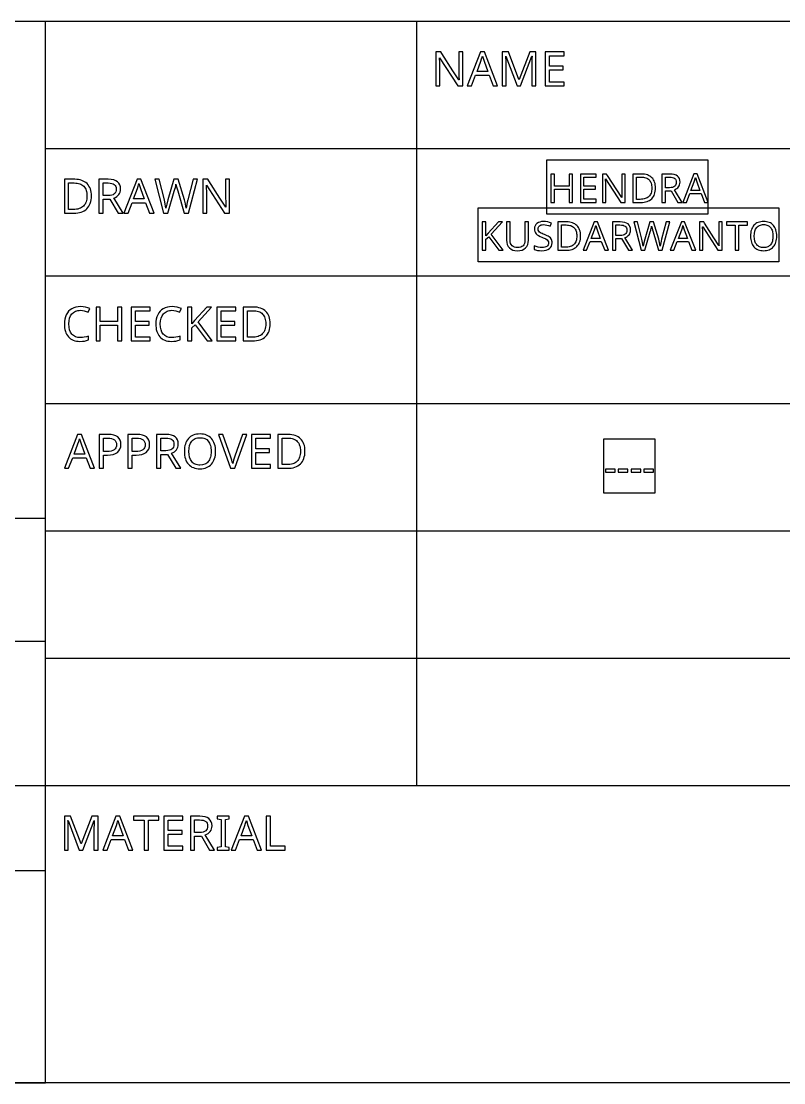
# Model space of a CAD drawing. Extents: x 20 to 297, y 10 to 200.
# Drawn here: x 164.69 to 192.05, y 10 to 48.1 of the extents above; entities that cross this region are included whole.
import ezdxf

# ---------------------------------------------------------------- set-up
doc = ezdxf.new("R2010")
doc.units = 0
doc.header["$LTSCALE"] = 12.7
doc.header["$MEASUREMENT"] = 0
doc.layers.add('BORDER_FRAME', color=7, linetype='CONTINUOUS')
doc.layers.add('TITLE_BLOCK', color=7, linetype='CONTINUOUS')

msp = doc.modelspace()

# ---------------------------------------------------------------- linework, layer by layer
at = {"layer": 'BORDER_FRAME'}
msp.add_line((297, 10), (20, 10), dxfattribs=at)
at = {"layer": 'TITLE_BLOCK'}
for p, q in [((135.075, 48.1), (165.555, 48.1)), ((165.555, 10), (165.555, 48.1)), ((165.555, 48.1), (218.895, 48.1)), ((178.89, 20.668), (178.89, 48.1)), ((165.555, 43.528), (218.895, 43.528)), ((165.555, 38.956), (218.895, 38.956)), ((165.555, 34.384), (218.895, 34.384)), ((135.075, 30.269), (165.555, 30.269)), ((165.555, 29.812), (218.895, 29.812)), ((135.075, 25.85), (165.555, 25.85)), ((165.555, 25.24), (218.895, 25.24)), ((135.075, 20.668), (165.555, 20.668)), ((165.555, 20.668), (218.895, 20.668)), ((135.075, 17.62), (165.555, 17.62)), ((135.075, 10), (165.555, 10))]:
    msp.add_line(p, q, dxfattribs=at)
for points in [[(180.531, 45.784), (180.531, 46.998), (180.389, 46.998), (180.389, 46.313), (180.389, 46.281), (180.39, 46.241), (180.391, 46.192), (180.394, 46.135), (180.394, 46.135), (180.396, 46.08), (180.398, 46.038), (180.399, 46.009), (180.4, 45.993), (180.4, 45.993), (180.394, 45.993), (180.182, 46.323), (179.783, 46.939), (179.746, 46.998), (179.569, 46.998), (179.569, 45.784), (179.71, 45.784), (179.71, 46.462), (179.709, 46.52), (179.708, 46.583), (179.704, 46.651), (179.7, 46.724), (179.7, 46.724), (179.696, 46.792), (179.703, 46.792), (180.353, 45.784), (180.531, 45.784)], [(181.623, 45.784), (181.781, 45.784), (181.308, 47.003), (181.17, 47.003), (180.696, 45.784), (180.85, 45.784), (180.995, 46.16), (181.477, 46.16), (181.623, 45.784)], [(182.484, 45.784), (182.609, 45.784), (183.015, 46.847), (183.021, 46.847), (183.016, 46.755), (183.013, 46.672), (183.01, 46.597), (183.01, 46.53), (183.01, 46.53), (183.01, 45.784), (183.161, 45.784), (183.161, 46.998), (182.937, 46.998), (182.555, 46.003), (182.549, 46.003), (182.174, 46.998), (181.948, 46.998), (181.948, 45.784), (182.089, 45.784), (182.089, 46.52), (182.089, 46.614), (182.086, 46.7), (182.082, 46.778), (182.077, 46.848), (182.077, 46.848), (182.084, 46.848), (182.484, 45.784)], [(184.17, 45.784), (184.17, 45.918), (183.644, 45.918), (183.644, 46.352), (184.139, 46.352), (184.139, 46.484), (183.644, 46.484), (183.644, 46.863), (184.17, 46.863), (184.17, 46.998), (183.491, 46.998), (183.491, 45.784), (184.17, 45.784)], [(181.431, 46.295), (181.046, 46.295), (181.184, 46.663), (181.211, 46.75), (181.237, 46.845), (181.237, 46.845), (181.295, 46.663), (181.431, 46.295)], [(167.206, 41.83), (167.204, 41.899), (167.196, 41.964), (167.184, 42.025), (167.167, 42.082), (167.167, 42.082), (167.145, 42.135), (167.118, 42.184), (167.086, 42.229), (167.049, 42.27), (167.049, 42.27), (167.007, 42.306), (166.962, 42.338), (166.913, 42.365), (166.859, 42.387), (166.859, 42.387), (166.802, 42.404), (166.741, 42.416), (166.676, 42.423), (166.608, 42.426), (166.608, 42.426), (166.234, 42.426), (166.234, 41.212), (166.572, 41.212), (166.646, 41.214), (166.716, 41.221), (166.781, 41.233), (166.843, 41.251), (166.843, 41.251), (166.899, 41.273), (166.951, 41.3), (166.999, 41.333), (167.042, 41.37), (167.042, 41.37), (167.08, 41.412), (167.114, 41.459), (167.142, 41.509), (167.165, 41.564), (167.165, 41.564), (167.183, 41.624), (167.196, 41.689), (167.204, 41.757), (167.206, 41.83), (167.206, 41.83)], [(167.045, 41.825), (167.043, 41.767), (167.037, 41.712), (167.028, 41.661), (167.014, 41.613), (167.014, 41.613), (166.996, 41.57), (166.975, 41.531), (166.95, 41.495), (166.922, 41.463), (166.922, 41.463), (166.889, 41.435), (166.852, 41.41), (166.812, 41.39), (166.767, 41.373), (166.767, 41.373), (166.719, 41.36), (166.667, 41.35), (166.611, 41.345), (166.552, 41.343), (166.552, 41.343), (166.387, 41.343), (166.387, 42.295), (166.586, 42.295), (166.642, 42.293), (166.694, 42.288), (166.742, 42.279), (166.787, 42.265), (166.787, 42.265), (166.828, 42.249), (166.866, 42.228), (166.9, 42.204), (166.931, 42.176), (166.931, 42.176), (166.958, 42.144), (166.981, 42.109), (167, 42.071), (167.016, 42.029), (167.016, 42.029), (167.029, 41.983), (167.038, 41.934), (167.043, 41.881), (167.045, 41.825), (167.045, 41.825)], [(167.628, 41.713), (167.87, 41.713), (168.164, 41.212), (168.343, 41.212), (168.01, 41.756), (168.066, 41.779), (168.115, 41.807), (168.115, 41.807), (168.157, 41.84), (168.191, 41.878), (168.191, 41.878), (168.218, 41.922), (168.237, 41.97), (168.237, 41.97), (168.249, 42.023), (168.253, 42.081), (168.253, 42.081), (168.246, 42.162), (168.225, 42.231), (168.225, 42.231), (168.191, 42.291), (168.144, 42.339), (168.144, 42.339), (168.083, 42.377), (168.006, 42.404), (168.006, 42.404), (167.916, 42.42), (167.81, 42.426), (167.81, 42.426), (167.475, 42.426), (167.475, 41.212), (167.628, 41.212), (167.628, 41.713)], [(167.628, 41.843), (167.628, 42.294), (167.802, 42.294), (167.874, 42.29), (167.935, 42.28), (167.935, 42.28), (167.985, 42.264), (168.025, 42.241), (168.025, 42.241), (168.055, 42.21), (168.077, 42.172), (168.077, 42.172), (168.09, 42.127), (168.094, 42.074), (168.094, 42.074), (168.09, 42.02), (168.077, 41.973), (168.077, 41.973), (168.056, 41.933), (168.026, 41.901), (168.026, 41.901), (167.987, 41.875), (167.938, 41.857), (167.938, 41.857), (167.879, 41.846), (167.81, 41.843), (167.81, 41.843), (167.628, 41.843)], [(169.295, 41.212), (169.454, 41.212), (168.98, 42.431), (168.843, 42.431), (168.368, 41.212), (168.523, 41.212), (168.667, 41.588), (169.149, 41.588), (169.295, 41.212)], [(170.692, 41.212), (171.015, 42.426), (170.856, 42.426), (170.668, 41.686), (170.647, 41.602), (170.63, 41.525), (170.618, 41.456), (170.609, 41.395), (170.609, 41.395), (170.581, 41.542), (170.543, 41.687), (170.543, 41.687), (170.319, 42.426), (170.161, 42.426), (169.947, 41.693), (169.908, 41.538), (169.882, 41.395), (169.882, 41.395), (169.858, 41.539), (169.824, 41.684), (169.824, 41.684), (169.636, 42.426), (169.476, 42.426), (169.798, 41.212), (169.952, 41.212), (170.181, 42.002), (170.202, 42.074), (170.218, 42.138), (170.231, 42.196), (170.239, 42.247), (170.239, 42.247), (170.247, 42.209), (170.259, 42.156), (170.277, 42.089), (170.301, 42.007), (170.301, 42.007), (170.538, 41.212), (170.692, 41.212)], [(172.165, 41.212), (172.165, 42.426), (172.023, 42.426), (172.023, 41.741), (172.023, 41.709), (172.024, 41.669), (172.025, 41.62), (172.028, 41.563), (172.028, 41.563), (172.03, 41.508), (172.032, 41.466), (172.033, 41.437), (172.034, 41.421), (172.034, 41.421), (172.028, 41.421), (171.816, 41.751), (171.417, 42.367), (171.38, 42.426), (171.203, 42.426), (171.203, 41.212), (171.344, 41.212), (171.344, 41.89), (171.343, 41.948), (171.342, 42.011), (171.338, 42.079), (171.334, 42.152), (171.334, 42.152), (171.33, 42.22), (171.337, 42.22), (171.987, 41.212), (172.165, 41.212)], [(184.475, 41.596), (184.475, 42.616), (184.347, 42.616), (184.347, 42.185), (183.823, 42.185), (183.823, 42.616), (183.695, 42.616), (183.695, 41.596), (183.823, 41.596), (183.823, 42.072), (184.347, 42.072), (184.347, 41.596), (184.475, 41.596)], [(185.324, 41.596), (185.324, 41.709), (184.882, 41.709), (184.882, 42.073), (185.298, 42.073), (185.298, 42.185), (184.882, 42.185), (184.882, 42.503), (185.324, 42.503), (185.324, 42.616), (184.754, 42.616), (184.754, 41.596), (185.324, 41.596)], [(186.357, 41.596), (186.357, 42.616), (186.237, 42.616), (186.237, 42.041), (186.237, 42.014), (186.238, 41.98), (186.24, 41.939), (186.241, 41.891), (186.241, 41.891), (186.243, 41.845), (186.245, 41.81), (186.246, 41.786), (186.247, 41.772), (186.247, 41.772), (186.241, 41.772), (186.064, 42.049), (185.729, 42.567), (185.697, 42.616), (185.549, 42.616), (185.549, 41.596), (185.667, 41.596), (185.667, 42.166), (185.667, 42.215), (185.665, 42.268), (185.663, 42.325), (185.659, 42.387), (185.659, 42.387), (185.655, 42.443), (185.661, 42.443), (186.207, 41.596), (186.357, 41.596)], [(187.451, 42.116), (187.449, 42.174), (187.443, 42.229), (187.432, 42.28), (187.418, 42.327), (187.418, 42.327), (187.399, 42.372), (187.376, 42.413), (187.35, 42.451), (187.319, 42.485), (187.319, 42.485), (187.284, 42.516), (187.246, 42.542), (187.204, 42.565), (187.159, 42.583), (187.159, 42.583), (187.111, 42.598), (187.06, 42.608), (187.006, 42.614), (186.948, 42.616), (186.948, 42.616), (186.634, 42.616), (186.634, 41.596), (186.918, 41.596), (186.98, 41.598), (187.039, 41.604), (187.094, 41.615), (187.146, 41.629), (187.146, 41.629), (187.193, 41.648), (187.237, 41.671), (187.277, 41.698), (187.313, 41.73), (187.313, 41.73), (187.345, 41.765), (187.373, 41.804), (187.397, 41.846), (187.416, 41.893), (187.416, 41.893), (187.431, 41.943), (187.442, 41.997), (187.449, 42.055), (187.451, 42.116), (187.451, 42.116)], [(187.316, 42.112), (187.314, 42.063), (187.309, 42.016), (187.301, 41.974), (187.289, 41.934), (187.289, 41.934), (187.275, 41.898), (187.257, 41.864), (187.236, 41.834), (187.212, 41.808), (187.212, 41.808), (187.184, 41.784), (187.154, 41.763), (187.119, 41.746), (187.082, 41.732), (187.082, 41.732), (187.042, 41.721), (186.998, 41.713), (186.951, 41.708), (186.901, 41.707), (186.901, 41.707), (186.763, 41.707), (186.763, 42.507), (186.93, 42.507), (186.977, 42.505), (187.021, 42.5), (187.061, 42.493), (187.099, 42.482), (187.099, 42.482), (187.134, 42.467), (187.165, 42.45), (187.194, 42.43), (187.219, 42.406), (187.219, 42.406), (187.242, 42.38), (187.262, 42.35), (187.278, 42.318), (187.291, 42.283), (187.291, 42.283), (187.302, 42.244), (187.31, 42.203), (187.314, 42.159), (187.316, 42.112), (187.316, 42.112)], [(187.806, 42.018), (188.009, 42.018), (188.255, 41.596), (188.405, 41.596), (188.126, 42.053), (188.173, 42.073), (188.214, 42.096), (188.214, 42.096), (188.25, 42.124), (188.279, 42.156), (188.279, 42.156), (188.301, 42.193), (188.317, 42.233), (188.317, 42.233), (188.327, 42.278), (188.33, 42.327), (188.33, 42.327), (188.324, 42.395), (188.307, 42.453), (188.307, 42.453), (188.279, 42.503), (188.239, 42.544), (188.239, 42.544), (188.187, 42.575), (188.123, 42.598), (188.123, 42.598), (188.047, 42.612), (187.958, 42.616), (187.958, 42.616), (187.677, 42.616), (187.677, 41.596), (187.806, 41.596), (187.806, 42.018)], [(187.806, 42.126), (187.806, 42.505), (187.951, 42.505), (188.012, 42.503), (188.063, 42.494), (188.063, 42.494), (188.105, 42.48), (188.139, 42.461), (188.139, 42.461), (188.164, 42.435), (188.182, 42.403), (188.182, 42.403), (188.193, 42.365), (188.197, 42.32), (188.197, 42.32), (188.193, 42.275), (188.182, 42.236), (188.182, 42.236), (188.165, 42.203), (188.14, 42.175), (188.14, 42.175), (188.107, 42.154), (188.066, 42.138), (188.066, 42.138), (188.016, 42.129), (187.958, 42.126), (187.958, 42.126), (187.806, 42.126)], [(189.206, 41.596), (189.339, 41.596), (188.941, 42.62), (188.825, 42.62), (188.427, 41.596), (188.557, 41.596), (188.678, 41.912), (189.083, 41.912), (189.206, 41.596)], [(189.045, 42.026), (188.722, 42.026), (188.837, 42.335), (188.86, 42.408), (188.881, 42.488), (188.881, 42.488), (188.93, 42.335), (189.045, 42.026)], [(169.103, 41.723), (168.719, 41.723), (168.857, 42.091), (168.883, 42.178), (168.909, 42.273), (168.909, 42.273), (168.967, 42.091), (169.103, 41.723)], [(181.977, 39.878), (181.557, 40.453), (181.961, 40.897), (181.811, 40.897), (181.448, 40.491), (181.36, 40.394), (181.36, 40.897), (181.232, 40.897), (181.232, 39.878), (181.36, 39.878), (181.36, 40.273), (181.464, 40.364), (181.826, 39.878), (181.977, 39.878)], [(182.892, 40.897), (182.764, 40.897), (182.764, 40.238), (182.76, 40.177), (182.747, 40.125), (182.747, 40.125), (182.726, 40.08), (182.696, 40.042), (182.696, 40.042), (182.658, 40.012), (182.614, 39.991), (182.614, 39.991), (182.561, 39.979), (182.502, 39.975), (182.502, 39.975), (182.439, 39.979), (182.385, 39.991), (182.385, 39.991), (182.339, 40.013), (182.301, 40.043), (182.301, 40.043), (182.272, 40.081), (182.251, 40.125), (182.251, 40.125), (182.239, 40.177), (182.235, 40.236), (182.235, 40.236), (182.235, 40.897), (182.106, 40.897), (182.106, 40.24), (182.112, 40.157), (182.131, 40.083), (182.131, 40.083), (182.163, 40.019), (182.208, 39.964), (182.208, 39.964), (182.264, 39.92), (182.33, 39.889), (182.33, 39.889), (182.407, 39.87), (182.494, 39.864), (182.494, 39.864), (182.583, 39.87), (182.66, 39.888), (182.66, 39.888), (182.729, 39.919), (182.787, 39.963), (182.787, 39.963), (182.833, 40.018), (182.866, 40.081), (182.866, 40.081), (182.885, 40.155), (182.892, 40.238), (182.892, 40.238), (182.892, 40.897)], [(183.739, 40.15), (183.737, 40.185), (183.732, 40.216), (183.724, 40.246), (183.712, 40.272), (183.712, 40.272), (183.679, 40.321), (183.63, 40.363), (183.63, 40.363), (183.599, 40.383), (183.56, 40.403), (183.514, 40.424), (183.461, 40.445), (183.461, 40.445), (183.416, 40.462), (183.378, 40.478), (183.347, 40.493), (183.321, 40.507), (183.321, 40.507), (183.283, 40.535), (183.257, 40.567), (183.257, 40.567), (183.242, 40.604), (183.242, 40.604), (183.237, 40.651), (183.237, 40.651), (183.241, 40.683), (183.25, 40.713), (183.25, 40.713), (183.266, 40.738), (183.288, 40.76), (183.288, 40.76), (183.317, 40.777), (183.35, 40.789), (183.35, 40.789), (183.388, 40.797), (183.431, 40.799), (183.431, 40.799), (183.488, 40.796), (183.548, 40.786), (183.61, 40.769), (183.675, 40.745), (183.675, 40.745), (183.715, 40.855), (183.649, 40.88), (183.58, 40.898), (183.508, 40.909), (183.433, 40.912), (183.433, 40.912), (183.364, 40.908), (183.301, 40.894), (183.301, 40.894), (183.245, 40.872), (183.197, 40.842), (183.197, 40.842), (183.158, 40.803), (183.13, 40.759), (183.13, 40.759), (183.113, 40.708), (183.108, 40.652), (183.108, 40.652), (183.111, 40.599), (183.122, 40.551), (183.122, 40.551), (183.141, 40.508), (183.168, 40.471), (183.168, 40.471), (183.204, 40.437), (183.249, 40.405), (183.305, 40.376), (183.371, 40.349), (183.371, 40.349), (183.417, 40.331), (183.458, 40.315), (183.492, 40.299), (183.519, 40.284), (183.519, 40.284), (183.562, 40.255), (183.59, 40.223), (183.59, 40.223), (183.605, 40.185), (183.605, 40.185), (183.611, 40.139), (183.611, 40.139), (183.607, 40.103), (183.596, 40.07), (183.596, 40.07), (183.578, 40.042), (183.553, 40.018), (183.553, 40.018), (183.52, 39.999), (183.48, 39.985), (183.48, 39.985), (183.434, 39.977), (183.38, 39.975), (183.38, 39.975), (183.311, 39.979), (183.236, 39.991), (183.236, 39.991), (183.162, 40.01), (183.094, 40.035), (183.094, 40.035), (183.094, 39.912), (183.149, 39.891), (183.214, 39.876), (183.289, 39.867), (183.375, 39.864), (183.375, 39.864), (183.456, 39.868), (183.528, 39.882), (183.528, 39.882), (183.59, 39.907), (183.643, 39.94), (183.643, 39.94), (183.685, 39.982), (183.715, 40.031), (183.715, 40.031), (183.733, 40.087), (183.739, 40.15), (183.739, 40.15)], [(184.762, 40.397), (184.76, 40.455), (184.753, 40.51), (184.743, 40.561), (184.728, 40.609), (184.728, 40.609), (184.71, 40.653), (184.687, 40.694), (184.66, 40.732), (184.629, 40.766), (184.629, 40.766), (184.594, 40.797), (184.556, 40.824), (184.515, 40.846), (184.47, 40.865), (184.47, 40.865), (184.422, 40.879), (184.371, 40.889), (184.316, 40.895), (184.259, 40.897), (184.259, 40.897), (183.945, 40.897), (183.945, 39.878), (184.229, 39.878), (184.291, 39.88), (184.35, 39.886), (184.405, 39.896), (184.456, 39.91), (184.456, 39.91), (184.504, 39.929), (184.547, 39.952), (184.587, 39.979), (184.624, 40.011), (184.624, 40.011), (184.656, 40.046), (184.684, 40.085), (184.708, 40.128), (184.727, 40.174), (184.727, 40.174), (184.742, 40.224), (184.753, 40.278), (184.76, 40.336), (184.762, 40.397), (184.762, 40.397)], [(184.626, 40.393), (184.625, 40.344), (184.62, 40.298), (184.611, 40.255), (184.6, 40.215), (184.6, 40.215), (184.585, 40.179), (184.568, 40.146), (184.547, 40.116), (184.522, 40.089), (184.522, 40.089), (184.495, 40.065), (184.464, 40.044), (184.43, 40.027), (184.393, 40.013), (184.393, 40.013), (184.352, 40.002), (184.309, 39.994), (184.262, 39.989), (184.212, 39.988), (184.212, 39.988), (184.073, 39.988), (184.073, 40.788), (184.241, 40.788), (184.288, 40.786), (184.331, 40.782), (184.372, 40.774), (184.409, 40.763), (184.409, 40.763), (184.444, 40.749), (184.476, 40.731), (184.505, 40.711), (184.53, 40.687), (184.53, 40.687), (184.553, 40.661), (184.572, 40.632), (184.589, 40.599), (184.602, 40.564), (184.602, 40.564), (184.613, 40.526), (184.62, 40.484), (184.625, 40.44), (184.626, 40.393), (184.626, 40.393)], [(185.627, 39.878), (185.761, 39.878), (185.363, 40.902), (185.247, 40.902), (184.849, 39.878), (184.979, 39.878), (185.1, 40.194), (185.505, 40.194), (185.627, 39.878)], [(185.466, 40.307), (185.143, 40.307), (185.259, 40.616), (185.282, 40.689), (185.303, 40.769), (185.303, 40.769), (185.352, 40.616), (185.466, 40.307)], [(186.029, 40.299), (186.232, 40.299), (186.479, 39.878), (186.629, 39.878), (186.35, 40.334), (186.397, 40.354), (186.438, 40.378), (186.438, 40.378), (186.473, 40.406), (186.502, 40.438), (186.502, 40.438), (186.525, 40.474), (186.541, 40.514), (186.541, 40.514), (186.551, 40.559), (186.554, 40.608), (186.554, 40.608), (186.548, 40.676), (186.531, 40.734), (186.531, 40.734), (186.502, 40.784), (186.463, 40.825), (186.463, 40.825), (186.411, 40.857), (186.347, 40.879), (186.347, 40.879), (186.271, 40.893), (186.182, 40.897), (186.182, 40.897), (185.901, 40.897), (185.901, 39.878), (186.029, 39.878), (186.029, 40.299)], [(186.029, 40.408), (186.029, 40.787), (186.175, 40.787), (186.235, 40.784), (186.287, 40.775), (186.287, 40.775), (186.329, 40.761), (186.363, 40.742), (186.363, 40.742), (186.388, 40.716), (186.406, 40.685), (186.406, 40.685), (186.417, 40.647), (186.421, 40.602), (186.421, 40.602), (186.417, 40.557), (186.406, 40.517), (186.406, 40.517), (186.388, 40.484), (186.363, 40.457), (186.363, 40.457), (186.331, 40.435), (186.29, 40.42), (186.29, 40.42), (186.24, 40.411), (186.182, 40.408), (186.182, 40.408), (186.029, 40.408)], [(187.69, 39.878), (187.961, 40.897), (187.827, 40.897), (187.669, 40.276), (187.652, 40.205), (187.638, 40.141), (187.627, 40.083), (187.62, 40.032), (187.62, 40.032), (187.596, 40.156), (187.564, 40.277), (187.564, 40.277), (187.376, 40.897), (187.244, 40.897), (187.064, 40.282), (187.031, 40.152), (187.01, 40.032), (187.01, 40.032), (186.989, 40.153), (186.961, 40.274), (186.961, 40.274), (186.802, 40.897), (186.668, 40.897), (186.938, 39.878), (187.068, 39.878), (187.261, 40.542), (187.278, 40.602), (187.292, 40.656), (187.302, 40.705), (187.309, 40.747), (187.309, 40.747), (187.316, 40.715), (187.326, 40.671), (187.341, 40.614), (187.361, 40.546), (187.361, 40.546), (187.56, 39.878), (187.69, 39.878)], [(188.758, 39.878), (188.892, 39.878), (188.494, 40.902), (188.378, 40.902), (187.98, 39.878), (188.11, 39.878), (188.231, 40.194), (188.636, 40.194), (188.758, 39.878)], [(188.597, 40.307), (188.274, 40.307), (188.39, 40.616), (188.413, 40.689), (188.434, 40.769), (188.434, 40.769), (188.483, 40.616), (188.597, 40.307)], [(189.841, 39.878), (189.841, 40.897), (189.721, 40.897), (189.721, 40.322), (189.721, 40.295), (189.722, 40.262), (189.723, 40.221), (189.725, 40.173), (189.725, 40.173), (189.727, 40.127), (189.728, 40.092), (189.729, 40.067), (189.73, 40.053), (189.73, 40.053), (189.725, 40.053), (189.547, 40.33), (189.212, 40.848), (189.181, 40.897), (189.032, 40.897), (189.032, 39.878), (189.151, 39.878), (189.151, 40.448), (189.15, 40.496), (189.148, 40.549), (189.146, 40.607), (189.142, 40.668), (189.142, 40.668), (189.139, 40.724), (189.144, 40.724), (189.691, 39.878), (189.841, 39.878)], [(190.44, 39.878), (190.44, 40.784), (190.757, 40.784), (190.757, 40.897), (189.993, 40.897), (189.993, 40.784), (190.311, 40.784), (190.311, 39.878), (190.44, 39.878)], [(191.802, 40.389), (191.8, 40.449), (191.794, 40.505), (191.785, 40.558), (191.771, 40.608), (191.771, 40.608), (191.754, 40.654), (191.732, 40.698), (191.708, 40.737), (191.679, 40.774), (191.679, 40.774), (191.646, 40.807), (191.611, 40.835), (191.572, 40.859), (191.53, 40.879), (191.53, 40.879), (191.486, 40.894), (191.438, 40.905), (191.387, 40.911), (191.333, 40.914), (191.333, 40.914), (191.278, 40.911), (191.226, 40.905), (191.177, 40.894), (191.131, 40.879), (191.131, 40.879), (191.089, 40.859), (191.05, 40.836), (191.015, 40.808), (190.983, 40.776), (190.983, 40.776), (190.954, 40.74), (190.929, 40.701), (190.908, 40.657), (190.89, 40.611), (190.89, 40.611), (190.877, 40.561), (190.868, 40.508), (190.862, 40.451), (190.86, 40.39), (190.86, 40.39), (190.862, 40.329), (190.868, 40.272), (190.878, 40.218), (190.891, 40.167), (190.891, 40.167), (190.908, 40.12), (190.93, 40.077), (190.954, 40.037), (190.983, 40.001), (190.983, 40.001), (191.016, 39.969), (191.051, 39.941), (191.09, 39.917), (191.132, 39.898), (191.132, 39.898), (191.177, 39.883), (191.225, 39.872), (191.277, 39.866), (191.332, 39.864), (191.332, 39.864), (191.386, 39.866), (191.437, 39.872), (191.485, 39.883), (191.529, 39.898), (191.529, 39.898), (191.571, 39.918), (191.61, 39.942), (191.646, 39.971), (191.678, 40.004), (191.678, 40.004), (191.707, 40.04), (191.732, 40.08), (191.754, 40.123), (191.771, 40.17), (191.771, 40.17), (191.785, 40.22), (191.794, 40.273), (191.8, 40.329), (191.802, 40.389), (191.802, 40.389)], [(190.996, 40.389), (191.001, 40.483), (191.017, 40.566), (191.017, 40.566), (191.044, 40.637), (191.082, 40.695), (191.082, 40.695), (191.104, 40.72), (191.129, 40.741), (191.157, 40.759), (191.187, 40.774), (191.187, 40.774), (191.22, 40.786), (191.255, 40.794), (191.293, 40.799), (191.333, 40.801), (191.333, 40.801), (191.373, 40.799), (191.41, 40.794), (191.445, 40.786), (191.477, 40.774), (191.477, 40.774), (191.534, 40.742), (191.582, 40.697), (191.582, 40.697), (191.601, 40.669), (191.618, 40.638), (191.633, 40.605), (191.645, 40.568), (191.645, 40.568), (191.654, 40.528), (191.661, 40.484), (191.665, 40.438), (191.666, 40.389), (191.666, 40.389), (191.665, 40.339), (191.661, 40.293), (191.654, 40.249), (191.645, 40.209), (191.645, 40.209), (191.633, 40.172), (191.618, 40.138), (191.601, 40.107), (191.581, 40.079), (191.581, 40.079), (191.559, 40.055), (191.533, 40.033), (191.506, 40.015), (191.476, 40), (191.476, 40), (191.409, 39.981), (191.332, 39.975), (191.332, 39.975), (191.292, 39.976), (191.255, 39.981), (191.22, 39.989), (191.187, 40.001), (191.187, 40.001), (191.157, 40.016), (191.129, 40.034), (191.104, 40.056), (191.082, 40.081), (191.082, 40.081), (191.044, 40.14), (191.017, 40.21), (191.017, 40.21), (191.001, 40.294), (190.996, 40.389), (190.996, 40.389)], [(166.815, 37.724), (166.881, 37.72), (166.949, 37.708), (167.019, 37.687), (167.091, 37.658), (167.091, 37.658), (167.152, 37.787), (167.078, 37.819), (166.997, 37.841), (166.91, 37.854), (166.817, 37.859), (166.817, 37.859), (166.73, 37.854), (166.649, 37.84), (166.574, 37.816), (166.505, 37.782), (166.505, 37.782), (166.442, 37.74), (166.388, 37.689), (166.388, 37.689), (166.341, 37.631), (166.303, 37.565), (166.303, 37.565), (166.273, 37.491), (166.251, 37.412), (166.238, 37.327), (166.234, 37.236), (166.234, 37.236), (166.236, 37.163), (166.243, 37.095), (166.254, 37.03), (166.27, 36.97), (166.27, 36.97), (166.29, 36.914), (166.315, 36.863), (166.344, 36.816), (166.378, 36.773), (166.378, 36.773), (166.416, 36.735), (166.459, 36.702), (166.505, 36.674), (166.554, 36.651), (166.554, 36.651), (166.608, 36.633), (166.665, 36.621), (166.727, 36.613), (166.792, 36.61), (166.792, 36.61), (166.88, 36.613), (166.956, 36.621), (166.956, 36.621), (167.029, 36.636), (167.105, 36.659), (167.105, 36.659), (167.105, 36.792), (167.026, 36.771), (166.951, 36.756), (166.88, 36.747), (166.814, 36.744), (166.814, 36.744), (166.719, 36.752), (166.635, 36.776), (166.635, 36.776), (166.598, 36.794), (166.564, 36.815), (166.532, 36.841), (166.504, 36.871), (166.504, 36.871), (166.456, 36.942), (166.422, 37.026), (166.422, 37.026), (166.402, 37.123), (166.395, 37.234), (166.395, 37.234), (166.402, 37.342), (166.422, 37.438), (166.422, 37.438), (166.458, 37.521), (166.507, 37.593), (166.507, 37.593), (166.536, 37.624), (166.568, 37.65), (166.603, 37.673), (166.64, 37.691), (166.64, 37.691), (166.68, 37.705), (166.722, 37.716), (166.768, 37.722), (166.815, 37.724), (166.815, 37.724)], [(168.299, 36.627), (168.299, 37.841), (168.146, 37.841), (168.146, 37.328), (167.523, 37.328), (167.523, 37.841), (167.37, 37.841), (167.37, 36.627), (167.523, 36.627), (167.523, 37.193), (168.146, 37.193), (168.146, 36.627), (168.299, 36.627)], [(169.309, 36.627), (169.309, 36.762), (168.784, 36.762), (168.784, 37.195), (169.279, 37.195), (169.279, 37.328), (168.784, 37.328), (168.784, 37.707), (169.309, 37.707), (169.309, 37.841), (168.631, 37.841), (168.631, 36.627), (169.309, 36.627)], [(170.097, 37.724), (170.163, 37.72), (170.231, 37.708), (170.301, 37.687), (170.372, 37.658), (170.372, 37.658), (170.434, 37.787), (170.359, 37.819), (170.278, 37.841), (170.191, 37.854), (170.098, 37.859), (170.098, 37.859), (170.011, 37.854), (169.93, 37.84), (169.855, 37.816), (169.786, 37.782), (169.786, 37.782), (169.723, 37.74), (169.669, 37.689), (169.669, 37.689), (169.623, 37.631), (169.584, 37.565), (169.584, 37.565), (169.554, 37.491), (169.532, 37.412), (169.52, 37.327), (169.515, 37.236), (169.515, 37.236), (169.517, 37.163), (169.524, 37.095), (169.535, 37.03), (169.551, 36.97), (169.551, 36.97), (169.571, 36.914), (169.596, 36.863), (169.626, 36.816), (169.66, 36.773), (169.66, 36.773), (169.698, 36.735), (169.74, 36.702), (169.786, 36.674), (169.836, 36.651), (169.836, 36.651), (169.889, 36.633), (169.947, 36.621), (170.008, 36.613), (170.073, 36.61), (170.073, 36.61), (170.161, 36.613), (170.238, 36.621), (170.238, 36.621), (170.311, 36.636), (170.386, 36.659), (170.386, 36.659), (170.386, 36.792), (170.308, 36.771), (170.233, 36.756), (170.162, 36.747), (170.095, 36.744), (170.095, 36.744), (170, 36.752), (169.916, 36.776), (169.916, 36.776), (169.879, 36.794), (169.845, 36.815), (169.814, 36.841), (169.785, 36.871), (169.785, 36.871), (169.737, 36.942), (169.703, 37.026), (169.703, 37.026), (169.683, 37.123), (169.676, 37.234), (169.676, 37.234), (169.683, 37.342), (169.704, 37.438), (169.704, 37.438), (169.739, 37.521), (169.788, 37.593), (169.788, 37.593), (169.818, 37.624), (169.85, 37.65), (169.884, 37.673), (169.921, 37.691), (169.921, 37.691), (169.961, 37.705), (170.004, 37.716), (170.049, 37.722), (170.097, 37.724), (170.097, 37.724)], [(171.539, 36.627), (171.039, 37.312), (171.52, 37.841), (171.342, 37.841), (170.909, 37.358), (170.804, 37.242), (170.804, 37.841), (170.651, 37.841), (170.651, 36.627), (170.804, 36.627), (170.804, 37.098), (170.928, 37.207), (171.359, 36.627), (171.539, 36.627)], [(172.383, 36.627), (172.383, 36.762), (171.857, 36.762), (171.857, 37.195), (172.352, 37.195), (172.352, 37.328), (171.857, 37.328), (171.857, 37.707), (172.383, 37.707), (172.383, 37.841), (171.704, 37.841), (171.704, 36.627), (172.383, 36.627)], [(173.623, 37.246), (173.62, 37.315), (173.613, 37.38), (173.601, 37.441), (173.583, 37.497), (173.583, 37.497), (173.561, 37.55), (173.534, 37.599), (173.502, 37.644), (173.465, 37.685), (173.465, 37.685), (173.424, 37.722), (173.378, 37.753), (173.329, 37.78), (173.276, 37.802), (173.276, 37.802), (173.219, 37.819), (173.158, 37.832), (173.093, 37.839), (173.024, 37.841), (173.024, 37.841), (172.65, 37.841), (172.65, 36.627), (172.988, 36.627), (173.063, 36.63), (173.133, 36.637), (173.198, 36.649), (173.259, 36.666), (173.259, 36.666), (173.316, 36.689), (173.368, 36.716), (173.415, 36.748), (173.459, 36.786), (173.459, 36.786), (173.497, 36.828), (173.53, 36.874), (173.559, 36.925), (173.581, 36.98), (173.581, 36.98), (173.6, 37.04), (173.613, 37.104), (173.62, 37.173), (173.623, 37.246), (173.623, 37.246)], [(173.462, 37.241), (173.46, 37.182), (173.454, 37.127), (173.444, 37.076), (173.43, 37.029), (173.43, 37.029), (173.413, 36.986), (173.392, 36.946), (173.367, 36.911), (173.338, 36.879), (173.338, 36.879), (173.305, 36.85), (173.269, 36.826), (173.228, 36.805), (173.184, 36.788), (173.184, 36.788), (173.136, 36.775), (173.084, 36.766), (173.028, 36.76), (172.969, 36.758), (172.969, 36.758), (172.803, 36.758), (172.803, 37.711), (173.003, 37.711), (173.058, 37.709), (173.111, 37.703), (173.159, 37.694), (173.204, 37.681), (173.204, 37.681), (173.245, 37.664), (173.283, 37.644), (173.317, 37.619), (173.347, 37.591), (173.347, 37.591), (173.374, 37.56), (173.397, 37.525), (173.417, 37.486), (173.433, 37.444), (173.433, 37.444), (173.446, 37.399), (173.455, 37.349), (173.46, 37.297), (173.462, 37.241), (173.462, 37.241)], [(167.161, 32.053), (167.319, 32.053), (166.846, 33.273), (166.708, 33.273), (166.234, 32.053), (166.388, 32.053), (166.533, 32.43), (167.015, 32.43), (167.161, 32.053)], [(168.264, 32.91), (168.256, 32.994), (168.235, 33.067), (168.235, 33.067), (168.199, 33.128), (168.149, 33.178), (168.149, 33.178), (168.085, 33.217), (168.006, 33.245), (168.006, 33.245), (167.914, 33.262), (167.808, 33.268), (167.808, 33.268), (167.486, 33.268), (167.486, 32.053), (167.639, 32.053), (167.639, 32.526), (167.779, 32.526), (167.887, 32.532), (167.983, 32.55), (167.983, 32.55), (168.066, 32.581), (168.137, 32.625), (168.137, 32.625), (168.192, 32.68), (168.231, 32.746), (168.231, 32.746), (168.256, 32.823), (168.264, 32.91), (168.264, 32.91)], [(169.293, 32.91), (169.285, 32.994), (169.264, 33.067), (169.264, 33.067), (169.228, 33.128), (169.178, 33.178), (169.178, 33.178), (169.114, 33.217), (169.035, 33.245), (169.035, 33.245), (168.943, 33.262), (168.837, 33.268), (168.837, 33.268), (168.515, 33.268), (168.515, 32.053), (168.668, 32.053), (168.668, 32.526), (168.808, 32.526), (168.916, 32.532), (169.012, 32.55), (169.012, 32.55), (169.095, 32.581), (169.166, 32.625), (169.166, 32.625), (169.221, 32.68), (169.26, 32.746), (169.26, 32.746), (169.285, 32.823), (169.293, 32.91), (169.293, 32.91)], [(169.697, 32.555), (169.939, 32.555), (170.233, 32.053), (170.411, 32.053), (170.078, 32.597), (170.135, 32.621), (170.184, 32.649), (170.184, 32.649), (170.226, 32.682), (170.26, 32.72), (170.26, 32.72), (170.287, 32.763), (170.306, 32.812), (170.306, 32.812), (170.318, 32.865), (170.322, 32.923), (170.322, 32.923), (170.315, 33.004), (170.294, 33.073), (170.294, 33.073), (170.26, 33.133), (170.213, 33.181), (170.213, 33.181), (170.151, 33.219), (170.075, 33.246), (170.075, 33.246), (169.984, 33.262), (169.879, 33.268), (169.879, 33.268), (169.544, 33.268), (169.544, 32.053), (169.697, 32.053), (169.697, 32.555)], [(171.662, 32.662), (171.66, 32.733), (171.653, 32.8), (171.641, 32.864), (171.625, 32.923), (171.625, 32.923), (171.604, 32.978), (171.579, 33.03), (171.549, 33.077), (171.515, 33.121), (171.515, 33.121), (171.476, 33.16), (171.434, 33.193), (171.388, 33.222), (171.338, 33.245), (171.338, 33.245), (171.285, 33.263), (171.229, 33.276), (171.168, 33.284), (171.104, 33.287), (171.104, 33.287), (171.038, 33.284), (170.976, 33.276), (170.917, 33.263), (170.863, 33.245), (170.863, 33.245), (170.813, 33.222), (170.767, 33.194), (170.725, 33.161), (170.686, 33.123), (170.686, 33.123), (170.652, 33.08), (170.622, 33.033), (170.597, 32.982), (170.577, 32.926), (170.577, 32.926), (170.561, 32.867), (170.55, 32.803), (170.543, 32.736), (170.541, 32.664), (170.541, 32.664), (170.543, 32.591), (170.55, 32.523), (170.561, 32.458), (170.577, 32.398), (170.577, 32.398), (170.598, 32.342), (170.623, 32.291), (170.653, 32.244), (170.687, 32.2), (170.687, 32.2), (170.726, 32.162), (170.768, 32.129), (170.814, 32.1), (170.864, 32.077), (170.864, 32.077), (170.918, 32.06), (170.975, 32.047), (171.037, 32.039), (171.102, 32.037), (171.102, 32.037), (171.167, 32.039), (171.227, 32.047), (171.284, 32.06), (171.337, 32.078), (171.337, 32.078), (171.387, 32.102), (171.433, 32.13), (171.476, 32.164), (171.514, 32.204), (171.514, 32.204), (171.549, 32.247), (171.579, 32.295), (171.604, 32.346), (171.625, 32.401), (171.625, 32.401), (171.641, 32.461), (171.653, 32.524), (171.66, 32.591), (171.662, 32.662), (171.662, 32.662)], [(170.702, 32.662), (170.708, 32.775), (170.727, 32.873), (170.727, 32.873), (170.759, 32.957), (170.804, 33.027), (170.804, 33.027), (170.831, 33.056), (170.861, 33.081), (170.894, 33.103), (170.93, 33.121), (170.93, 33.121), (170.969, 33.134), (171.011, 33.144), (171.056, 33.15), (171.104, 33.152), (171.104, 33.152), (171.151, 33.15), (171.195, 33.144), (171.237, 33.134), (171.275, 33.121), (171.275, 33.121), (171.343, 33.082), (171.4, 33.028), (171.4, 33.028), (171.423, 32.996), (171.443, 32.959), (171.46, 32.919), (171.474, 32.875), (171.474, 32.875), (171.486, 32.827), (171.494, 32.776), (171.499, 32.721), (171.5, 32.662), (171.5, 32.662), (171.499, 32.603), (171.494, 32.548), (171.486, 32.496), (171.474, 32.448), (171.474, 32.448), (171.46, 32.404), (171.443, 32.363), (171.423, 32.326), (171.399, 32.293), (171.399, 32.293), (171.372, 32.264), (171.342, 32.239), (171.309, 32.217), (171.273, 32.2), (171.273, 32.2), (171.194, 32.177), (171.102, 32.169), (171.102, 32.169), (171.055, 32.171), (171.01, 32.177), (170.968, 32.187), (170.93, 32.2), (170.93, 32.2), (170.894, 32.218), (170.861, 32.24), (170.831, 32.265), (170.804, 32.295), (170.804, 32.295), (170.759, 32.365), (170.727, 32.45), (170.727, 32.45), (170.708, 32.549), (170.702, 32.662), (170.702, 32.662)], [(171.765, 33.268), (172.199, 32.053), (172.352, 32.053), (172.786, 33.268), (172.624, 33.268), (172.352, 32.492), (172.326, 32.414), (172.305, 32.343), (172.288, 32.28), (172.275, 32.224), (172.275, 32.224), (172.261, 32.284), (172.244, 32.348), (172.223, 32.417), (172.199, 32.489), (172.199, 32.489), (171.925, 33.268), (171.765, 33.268)], [(173.63, 32.053), (173.63, 32.188), (173.104, 32.188), (173.104, 32.621), (173.599, 32.621), (173.599, 32.754), (173.104, 32.754), (173.104, 33.133), (173.63, 33.133), (173.63, 33.268), (172.951, 33.268), (172.951, 32.053), (173.63, 32.053)], [(174.87, 32.672), (174.867, 32.741), (174.86, 32.806), (174.847, 32.867), (174.83, 32.924), (174.83, 32.924), (174.808, 32.977), (174.781, 33.026), (174.749, 33.07), (174.712, 33.111), (174.712, 33.111), (174.67, 33.148), (174.625, 33.18), (174.576, 33.207), (174.522, 33.229), (174.522, 33.229), (174.465, 33.246), (174.404, 33.258), (174.339, 33.265), (174.271, 33.268), (174.271, 33.268), (173.897, 33.268), (173.897, 32.053), (174.235, 32.053), (174.309, 32.056), (174.379, 32.063), (174.445, 32.075), (174.506, 32.092), (174.506, 32.092), (174.562, 32.115), (174.614, 32.142), (174.662, 32.175), (174.705, 32.212), (174.705, 32.212), (174.744, 32.254), (174.777, 32.3), (174.805, 32.351), (174.828, 32.406), (174.828, 32.406), (174.846, 32.466), (174.859, 32.531), (174.867, 32.599), (174.87, 32.672), (174.87, 32.672)], [(166.969, 32.565), (166.584, 32.565), (166.722, 32.933), (166.749, 33.02), (166.775, 33.115), (166.775, 33.115), (166.833, 32.933), (166.969, 32.565)], [(167.639, 32.657), (167.639, 33.137), (167.794, 33.137), (167.868, 33.133), (167.932, 33.122), (167.932, 33.122), (167.986, 33.104), (168.029, 33.079), (168.029, 33.079), (168.062, 33.046), (168.086, 33.006), (168.086, 33.006), (168.1, 32.958), (168.105, 32.904), (168.105, 32.904), (168.1, 32.843), (168.084, 32.792), (168.084, 32.792), (168.059, 32.749), (168.059, 32.749), (168.024, 32.715), (168.024, 32.715), (167.977, 32.69), (167.917, 32.671), (167.917, 32.671), (167.845, 32.661), (167.761, 32.657), (167.761, 32.657), (167.639, 32.657)], [(168.668, 32.657), (168.668, 33.137), (168.823, 33.137), (168.897, 33.133), (168.961, 33.122), (168.961, 33.122), (169.015, 33.104), (169.058, 33.079), (169.058, 33.079), (169.091, 33.046), (169.115, 33.006), (169.115, 33.006), (169.129, 32.958), (169.134, 32.904), (169.134, 32.904), (169.129, 32.843), (169.113, 32.792), (169.113, 32.792), (169.088, 32.749), (169.088, 32.749), (169.053, 32.715), (169.053, 32.715), (169.006, 32.69), (168.946, 32.671), (168.946, 32.671), (168.874, 32.661), (168.79, 32.657), (168.79, 32.657), (168.668, 32.657)], [(169.697, 32.685), (169.697, 33.136), (169.871, 33.136), (169.943, 33.132), (170.004, 33.122), (170.004, 33.122), (170.054, 33.106), (170.094, 33.082), (170.094, 33.082), (170.124, 33.052), (170.146, 33.014), (170.146, 33.014), (170.159, 32.969), (170.163, 32.915), (170.163, 32.915), (170.159, 32.862), (170.146, 32.815), (170.146, 32.815), (170.125, 32.775), (170.095, 32.743), (170.095, 32.743), (170.056, 32.717), (170.007, 32.699), (170.007, 32.699), (169.948, 32.688), (169.879, 32.685), (169.879, 32.685), (169.697, 32.685)], [(174.708, 32.667), (174.706, 32.608), (174.701, 32.554), (174.691, 32.503), (174.677, 32.455), (174.677, 32.455), (174.66, 32.412), (174.638, 32.373), (174.614, 32.337), (174.585, 32.305), (174.585, 32.305), (174.552, 32.277), (174.515, 32.252), (174.475, 32.231), (174.43, 32.215), (174.43, 32.215), (174.382, 32.201), (174.33, 32.192), (174.275, 32.186), (174.215, 32.185), (174.215, 32.185), (174.05, 32.185), (174.05, 33.137), (174.249, 33.137), (174.305, 33.135), (174.357, 33.13), (174.406, 33.12), (174.45, 33.107), (174.45, 33.107), (174.492, 33.091), (174.529, 33.07), (174.563, 33.046), (174.594, 33.018), (174.594, 33.018), (174.621, 32.986), (174.644, 32.951), (174.663, 32.913), (174.679, 32.871), (174.679, 32.871), (174.692, 32.825), (174.701, 32.776), (174.707, 32.723), (174.708, 32.667), (174.708, 32.667)], [(185.654, 31.913), (186, 31.913), (186, 32.025), (185.654, 32.025), (185.654, 31.913)], [(186.114, 31.913), (186.46, 31.913), (186.46, 32.025), (186.114, 32.025), (186.114, 31.913)], [(186.574, 31.913), (186.92, 31.913), (186.92, 32.025), (186.574, 32.025), (186.574, 31.913)], [(187.034, 31.913), (187.38, 31.913), (187.38, 32.025), (187.034, 32.025), (187.034, 31.913)], [(166.77, 18.352), (166.895, 18.352), (167.3, 19.415), (167.307, 19.415), (167.302, 19.323), (167.298, 19.24), (167.296, 19.165), (167.295, 19.098), (167.295, 19.098), (167.295, 18.352), (167.446, 18.352), (167.446, 19.566), (167.222, 19.566), (166.841, 18.571), (166.834, 18.571), (166.46, 19.566), (166.234, 19.566), (166.234, 18.352), (166.375, 18.352), (166.375, 19.088), (166.374, 19.182), (166.372, 19.268), (166.368, 19.346), (166.363, 19.416), (166.363, 19.416), (166.369, 19.416), (166.77, 18.352)], [(168.539, 18.352), (168.697, 18.352), (168.224, 19.571), (168.086, 19.571), (167.612, 18.352), (167.766, 18.352), (167.911, 18.728), (168.392, 18.728), (168.539, 18.352)], [(169.249, 18.352), (169.249, 19.431), (169.626, 19.431), (169.626, 19.566), (168.715, 19.566), (168.715, 19.431), (169.095, 19.431), (169.095, 18.352), (169.249, 18.352)], [(170.489, 18.352), (170.489, 18.486), (169.963, 18.486), (169.963, 18.92), (170.458, 18.92), (170.458, 19.052), (169.963, 19.052), (169.963, 19.431), (170.489, 19.431), (170.489, 19.566), (169.81, 19.566), (169.81, 18.352), (170.489, 18.352)], [(170.909, 18.853), (171.151, 18.853), (171.445, 18.352), (171.623, 18.352), (171.29, 18.896), (171.347, 18.919), (171.396, 18.947), (171.396, 18.947), (171.437, 18.98), (171.472, 19.018), (171.472, 19.018), (171.499, 19.062), (171.518, 19.11), (171.518, 19.11), (171.529, 19.163), (171.533, 19.221), (171.533, 19.221), (171.527, 19.302), (171.506, 19.371), (171.506, 19.371), (171.472, 19.431), (171.425, 19.479), (171.425, 19.479), (171.363, 19.517), (171.287, 19.544), (171.287, 19.544), (171.196, 19.56), (171.091, 19.566), (171.091, 19.566), (170.756, 19.566), (170.756, 18.352), (170.909, 18.352), (170.909, 18.853)], [(170.909, 18.983), (170.909, 19.434), (171.082, 19.434), (171.154, 19.43), (171.215, 19.42), (171.215, 19.42), (171.266, 19.404), (171.306, 19.381), (171.306, 19.381), (171.336, 19.35), (171.357, 19.312), (171.357, 19.312), (171.37, 19.267), (171.375, 19.214), (171.375, 19.214), (171.37, 19.16), (171.357, 19.113), (171.357, 19.113), (171.336, 19.073), (171.307, 19.041), (171.307, 19.041), (171.268, 19.015), (171.219, 18.997), (171.219, 18.997), (171.16, 18.986), (171.091, 18.983), (171.091, 18.983), (170.909, 18.983)], [(172.155, 18.352), (172.155, 18.44), (172.013, 18.472), (172.013, 19.444), (172.155, 19.478), (172.155, 19.566), (171.717, 19.566), (171.717, 19.478), (171.86, 19.444), (171.86, 18.472), (171.717, 18.44), (171.717, 18.352), (172.155, 18.352)], [(173.152, 18.352), (173.311, 18.352), (172.837, 19.571), (172.699, 19.571), (172.225, 18.352), (172.38, 18.352), (172.524, 18.728), (173.006, 18.728), (173.152, 18.352)], [(173.478, 18.352), (174.161, 18.352), (174.161, 18.488), (173.63, 18.488), (173.63, 19.566), (173.478, 19.566), (173.478, 18.352)], [(168.347, 18.863), (167.962, 18.863), (168.1, 19.231), (168.127, 19.318), (168.152, 19.413), (168.152, 19.413), (168.21, 19.231), (168.347, 18.863)], [(172.96, 18.863), (172.576, 18.863), (172.714, 19.231), (172.74, 19.318), (172.766, 19.413), (172.766, 19.413), (172.824, 19.231), (172.96, 18.863)]]:
    msp.add_lwpolyline(points, close=True, dxfattribs=at)
at = {"layer": 'TITLE_BLOCK', "color": 254}
for points in [[(183.549, 41.178), (183.549, 43.123), (189.333, 43.123), (189.333, 41.178), (183.549, 41.178)], [(181.086, 39.459), (181.086, 41.405), (191.882, 41.405), (191.882, 39.459), (181.086, 39.459)], [(185.59, 31.167), (185.59, 33.113), (187.429, 33.113), (187.429, 31.167), (185.59, 31.167)]]:
    msp.add_lwpolyline(points, close=True, dxfattribs=at)

doc.saveas('drawing.dxf')
